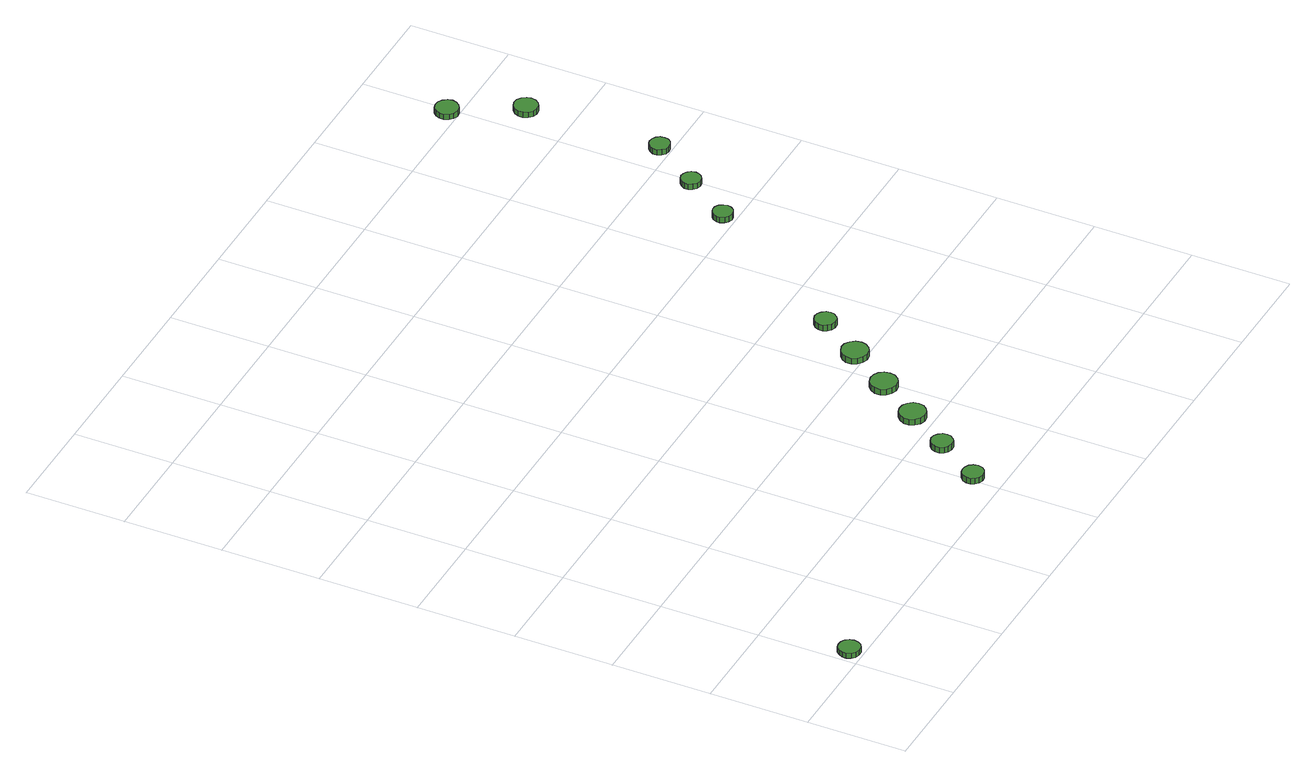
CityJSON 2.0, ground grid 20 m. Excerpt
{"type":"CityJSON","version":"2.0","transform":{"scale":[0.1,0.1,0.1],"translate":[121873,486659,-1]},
"CityObjects":{
"tree1":{"type":"SolitaryVegetationObject","attributes":{"function":"something"},"geometry":[{"type":"MultiSurface","lod":"1","boundaries":[[[0,1,2,3,4,5,6,7,8,9,10,11,12,13,14]],[[15,16,17,18,19,20,21,22,23,24,25,26,27,28,29]],[[0,29,28,1]],[[1,28,27,2]],[[2,27,26,3]],[[3,26,25,4]],[[4,25,24,5]],[[5,24,23,6]],[[6,23,22,7]],[[7,22,21,8]],[[8,21,20,9]],[[9,20,19,10]],[[10,19,18,11]],[[11,18,17,12]],[[12,17,16,13]],[[13,16,15,14]],[[14,15,29,0]]]}]},
"tree2":{"type":"SolitaryVegetationObject","attributes":{"function":"something"},"geometry":[{"type":"MultiSurface","lod":"1","boundaries":[[[30,31,32,33,34,35,36,37,38,39,40,41,42,43,44]],[[45,46,47,48,49,50,51,52,53,54,55,56,57,58,59]],[[30,59,58,31]],[[31,58,57,32]],[[32,57,56,33]],[[33,56,55,34]],[[34,55,54,35]],[[35,54,53,36]],[[36,53,52,37]],[[37,52,51,38]],[[38,51,50,39]],[[39,50,49,40]],[[40,49,48,41]],[[41,48,47,42]],[[42,47,46,43]],[[43,46,45,44]],[[44,45,59,30]]]}]},
"tree3":{"type":"SolitaryVegetationObject","attributes":{"function":"something"},"geometry":[{"type":"MultiSurface","lod":"1","boundaries":[[[60,61,62,63,64,65,66,67,68,69,70,71,72,73,74]],[[75,76,77,78,79,80,81,82,83,84,85,86,87,88,89]],[[60,89,88,61]],[[61,88,87,62]],[[62,87,86,63]],[[63,86,85,64]],[[64,85,84,65]],[[65,84,83,66]],[[66,83,82,67]],[[67,82,81,68]],[[68,81,80,69]],[[69,80,79,70]],[[70,79,78,71]],[[71,78,77,72]],[[72,77,76,73]],[[73,76,75,74]],[[74,75,89,60]]]}]},
"tree4":{"type":"SolitaryVegetationObject","attributes":{"function":"something"},"geometry":[{"type":"MultiSurface","lod":"1","boundaries":[[[90,91,92,93,94,95,96,97,98,99,100,101,102,103,104]],[[105,106,107,108,109,110,111,112,113,114,115,116,117,118,119]],[[90,119,118,91]],[[91,118,117,92]],[[92,117,116,93]],[[93,116,115,94]],[[94,115,114,95]],[[95,114,113,96]],[[96,113,112,97]],[[97,112,111,98]],[[98,111,110,99]],[[99,110,109,100]],[[100,109,108,101]],[[101,108,107,102]],[[102,107,106,103]],[[103,106,105,104]],[[104,105,119,90]]]}]},
"tree5":{"type":"SolitaryVegetationObject","attributes":{"function":"something"},"geometry":[{"type":"MultiSurface","lod":"1","boundaries":[[[120,121,122,123,124,125,126,127,128,129,130,131,132,133,134]],[[135,136,137,138,139,140,141,142,143,144,145,146,147,148,149]],[[120,149,148,121]],[[121,148,147,122]],[[122,147,146,123]],[[123,146,145,124]],[[124,145,144,125]],[[125,144,143,126]],[[126,143,142,127]],[[127,142,141,128]],[[128,141,140,129]],[[129,140,139,130]],[[130,139,138,131]],[[131,138,137,132]],[[132,137,136,133]],[[133,136,135,134]],[[134,135,149,120]]]}]},
"tree6":{"type":"SolitaryVegetationObject","attributes":{"function":"something"},"geometry":[{"type":"MultiSurface","lod":"1","boundaries":[[[150,151,152,153,154,155,156,157,158,159,160,161,162,163,164]],[[165,166,167,168,169,170,171,172,173,174,175,176,177,178,179]],[[150,179,178,151]],[[151,178,177,152]],[[152,177,176,153]],[[153,176,175,154]],[[154,175,174,155]],[[155,174,173,156]],[[156,173,172,157]],[[157,172,171,158]],[[158,171,170,159]],[[159,170,169,160]],[[160,169,168,161]],[[161,168,167,162]],[[162,167,166,163]],[[163,166,165,164]],[[164,165,179,150]]]}]},
"tree7":{"type":"SolitaryVegetationObject","attributes":{"function":"something"},"geometry":[{"type":"MultiSurface","lod":"1","boundaries":[[[180,181,182,183,184,185,186,187,188,189,190,191,192,193,194]],[[195,196,197,198,199,200,201,202,203,204,205,206,207,208,209]],[[180,209,208,181]],[[181,208,207,182]],[[182,207,206,183]],[[183,206,205,184]],[[184,205,204,185]],[[185,204,203,186]],[[186,203,202,187]],[[187,202,201,188]],[[188,201,200,189]],[[189,200,199,190]],[[190,199,198,191]],[[191,198,197,192]],[[192,197,196,193]],[[193,196,195,194]],[[194,195,209,180]]]}]},
"tree8":{"type":"SolitaryVegetationObject","attributes":{"function":"something"},"geometry":[{"type":"MultiSurface","lod":"1","boundaries":[[[210,211,212,213,214,215,216,217,218,219,220,221,222,223,224]],[[225,226,227,228,229,230,231,232,233,234,235,236,237,238,239]],[[210,239,238,211]],[[211,238,237,212]],[[212,237,236,213]],[[213,236,235,214]],[[214,235,234,215]],[[215,234,233,216]],[[216,233,232,217]],[[217,232,231,218]],[[218,231,230,219]],[[219,230,229,220]],[[220,229,228,221]],[[221,228,227,222]],[[222,227,226,223]],[[223,226,225,224]],[[224,225,239,210]]]}]},
"tree9":{"type":"SolitaryVegetationObject","attributes":{"function":"something"},"geometry":[{"type":"MultiSurface","lod":"1","boundaries":[[[240,241,242,243,244,245,246,247,248,249,250,251,252,253,254]],[[255,256,257,258,259,260,261,262,263,264,265,266,267,268,269]],[[240,269,268,241]],[[241,268,267,242]],[[242,267,266,243]],[[243,266,265,244]],[[244,265,264,245]],[[245,264,263,246]],[[246,263,262,247]],[[247,262,261,248]],[[248,261,260,249]],[[249,260,259,250]],[[250,259,258,251]],[[251,258,257,252]],[[252,257,256,253]],[[253,256,255,254]],[[254,255,269,240]]]}]},
"tree10":{"type":"SolitaryVegetationObject","attributes":{"function":"something"},"geometry":[{"type":"MultiSurface","lod":"1","boundaries":[[[270,271,272,273,274,275,276,277,278,279,280,281,282,283,284]],[[285,286,287,288,289,290,291,292,293,294,295,296,297,298,299]],[[270,299,298,271]],[[271,298,297,272]],[[272,297,296,273]],[[273,296,295,274]],[[274,295,294,275]],[[275,294,293,276]],[[276,293,292,277]],[[277,292,291,278]],[[278,291,290,279]],[[279,290,289,280]],[[280,289,288,281]],[[281,288,287,282]],[[282,287,286,283]],[[283,286,285,284]],[[284,285,299,270]]]}]},
"tree11":{"type":"SolitaryVegetationObject","attributes":{"function":"something"},"geometry":[{"type":"MultiSurface","lod":"1","boundaries":[[[300,301,302,303,304,305,306,307,308,309,310,311,312,313,314]],[[315,316,317,318,319,320,321,322,323,324,325,326,327,328,329]],[[300,329,328,301]],[[301,328,327,302]],[[302,327,326,303]],[[303,326,325,304]],[[304,325,324,305]],[[305,324,323,306]],[[306,323,322,307]],[[307,322,321,308]],[[308,321,320,309]],[[309,320,319,310]],[[310,319,318,311]],[[311,318,317,312]],[[312,317,316,313]],[[313,316,315,314]],[[314,315,329,300]]]}]},
"tree12":{"type":"SolitaryVegetationObject","attributes":{"function":"something"},"geometry":[{"type":"MultiSurface","lod":"1","boundaries":[[[330,331,332,333,334,335,336,337,338,339,340,341,342,343,344]],[[345,346,347,348,349,350,351,352,353,354,355,356,357,358,359]],[[330,359,358,331]],[[331,358,357,332]],[[332,357,356,333]],[[333,356,355,334]],[[334,355,354,335]],[[335,354,353,336]],[[336,353,352,337]],[[337,352,351,338]],[[338,351,350,339]],[[339,350,349,340]],[[340,349,348,341]],[[341,348,347,342]],[[342,347,346,343]],[[343,346,345,344]],[[344,345,359,330]]]}]}
},
"vertices":[
[51,28,19],[49,36,19],[44,44,19],[36,48,19],[27,49,19],[18,47,19],[12,40,19],[8,32,19],[8,23,19],[12,15,19],[18,9,19],[27,6,19],[36,7,19],[44,11,19],[49,19,19],[49,19,8],[44,11,8],[36,7,8],[27,6,8],[18,9,8],[12,15,8],[8,23,8],[8,32,8],[12,40,8],[18,47,8],[27,49,8],[36,48,8],[44,44,8],[49,36,8],[51,28,8],
[624,56,27],[622,65,27],[617,72,27],[609,76,27],[600,77,27],[592,75,27],[585,69,27],[582,60,27],[582,52,27],[585,44,27],[592,38,27],[600,35,27],[609,36,27],[617,40,27],[622,47,27],[622,47,14],[617,40,14],[609,36,14],[600,35,14],[592,38,14],[585,44,14],[582,52,14],[582,60,14],[585,69,14],[592,75,14],[600,77,14],[609,76,14],[617,72,14],[622,65,14],[624,56,14],
[688,151,24],[687,160,24],[681,167,24],[674,172,24],[665,173,24],[656,170,24],[650,164,24],[646,156,24],[646,147,24],[650,139,24],[656,133,24],[665,130,24],[674,131,24],[681,135,24],[687,143,24],[687,143,11],[681,135,11],[674,131,11],[665,130,11],[656,133,11],[650,139,11],[646,147,11],[646,156,11],[650,164,11],[656,170,11],[665,173,11],[674,172,11],[681,167,11],[687,160,11],[688,151,11],
[753,241,22],[751,252,22],[744,260,22],[735,266,22],[724,267,22],[714,264,22],[706,256,22],[701,246,22],[701,236,22],[706,226,22],[714,218,22],[724,215,22],[735,216,22],[744,222,22],[751,230,22],[751,230,9],[744,222,9],[735,216,9],[724,215,9],[714,218,9],[706,226,9],[701,236,9],[701,246,9],[706,256,9],[714,264,9],[724,267,9],[735,266,9],[744,260,9],[751,252,9],[753,241,9],
[816,331,20],[814,342,20],[807,351,20],[798,356,20],[787,357,20],[776,354,20],[768,346,20],[763,336,20],[763,325,20],[768,315,20],[776,308,20],[787,304,20],[798,305,20],[807,311,20],[814,320,20],[814,320,7],[807,311,7],[798,305,7],[787,304,7],[776,308,7],[768,315,7],[763,325,7],[763,336,7],[768,346,7],[776,354,7],[787,357,7],[798,356,7],[807,351,7],[814,342,7],[816,331,7],
[878,420,20],[876,431,20],[869,440,20],[860,446,20],[849,447,20],[838,443,20],[830,436,20],[825,426,20],[825,415,20],[830,405,20],[838,398,20],[849,394,20],[860,395,20],[869,401,20],[876,410,20],[876,410,7],[869,401,7],[860,395,7],[849,394,7],[838,398,7],[830,405,7],[825,415,7],[825,426,7],[830,436,7],[838,443,7],[849,447,7],[860,446,7],[869,440,7],[876,431,7],[878,420,7],
[935,511,20],[934,520,20],[928,527,20],[921,532,20],[912,533,20],[903,530,20],[897,524,20],[893,516,20],[893,507,20],[897,499,20],[903,493,20],[912,490,20],[921,491,20],[928,495,20],[934,503,20],[934,503,7],[928,495,7],[921,491,7],[912,490,7],[903,493,7],[897,499,7],[893,507,7],[893,516,7],[897,524,7],[903,530,7],[912,533,7],[921,532,7],[928,527,7],[934,520,7],[935,511,7],
[1148,827,19],[1146,835,19],[1141,842,19],[1134,846,19],[1126,847,19],[1118,844,19],[1112,839,19],[1108,831,19],[1108,823,19],[1112,815,19],[1118,810,19],[1126,807,19],[1134,808,19],[1141,812,19],[1146,819,19],[1146,819,7],[1141,812,7],[1134,808,7],[1126,807,7],[1118,810,7],[1112,815,7],[1108,823,7],[1108,831,7],[1112,839,7],[1118,844,7],[1126,847,7],[1134,846,7],[1141,842,7],[1146,835,7],[1148,827,7],
[1214,924,19],[1212,933,19],[1207,939,19],[1200,943,19],[1192,944,19],[1184,942,19],[1178,936,19],[1174,929,19],[1174,920,19],[1178,913,19],[1184,907,19],[1192,905,19],[1200,905,19],[1207,910,19],[1212,916,19],[1212,916,7],[1207,910,7],[1200,905,7],[1192,905,7],[1184,907,7],[1178,913,7],[1174,920,7],[1174,929,7],[1178,936,7],[1184,942,7],[1192,944,7],[1200,943,7],[1207,939,7],[1212,933,7],[1214,924,7],
[1284,1023,19],[1283,1031,19],[1278,1038,19],[1270,1042,19],[1262,1043,19],[1254,1041,19],[1248,1035,19],[1244,1027,19],[1244,1019,19],[1248,1011,19],[1254,1005,19],[1262,1003,19],[1270,1004,19],[1278,1008,19],[1283,1015,19],[1283,1015,7],[1278,1008,7],[1270,1004,7],[1262,1003,7],[1254,1005,7],[1248,1011,7],[1244,1019,7],[1244,1027,7],[1248,1035,7],[1254,1041,7],[1262,1043,7],[1270,1042,7],[1278,1038,7],[1283,1031,7],[1284,1023,7],
[1215,1423,19],[1213,1432,19],[1207,1440,19],[1199,1445,19],[1189,1446,19],[1180,1443,19],[1173,1436,19],[1169,1428,19],[1169,1418,19],[1173,1409,19],[1180,1403,19],[1189,1400,19],[1199,1401,19],[1207,1406,19],[1213,1414,19],[1213,1414,7],[1207,1406,7],[1199,1401,7],[1189,1400,7],[1180,1403,7],[1173,1409,7],[1169,1418,7],[1169,1428,7],[1173,1436,7],[1180,1443,7],[1189,1446,7],[1199,1445,7],[1207,1440,7],[1213,1432,7],[1215,1423,7],
[1285,1296,19],[1283,1305,19],[1277,1313,19],[1269,1318,19],[1259,1319,19],[1250,1316,19],[1243,1309,19],[1239,1300,19],[1239,1291,19],[1243,1282,19],[1250,1275,19],[1259,1272,19],[1269,1273,19],[1277,1278,19],[1283,1286,19],[1283,1286,7],[1277,1278,7],[1269,1273,7],[1259,1272,7],[1250,1275,7],[1243,1282,7],[1239,1291,7],[1239,1300,7],[1243,1309,7],[1250,1316,7],[1259,1319,7],[1269,1318,7],[1277,1313,7],[1283,1305,7],[1285,1296,7]
]}
